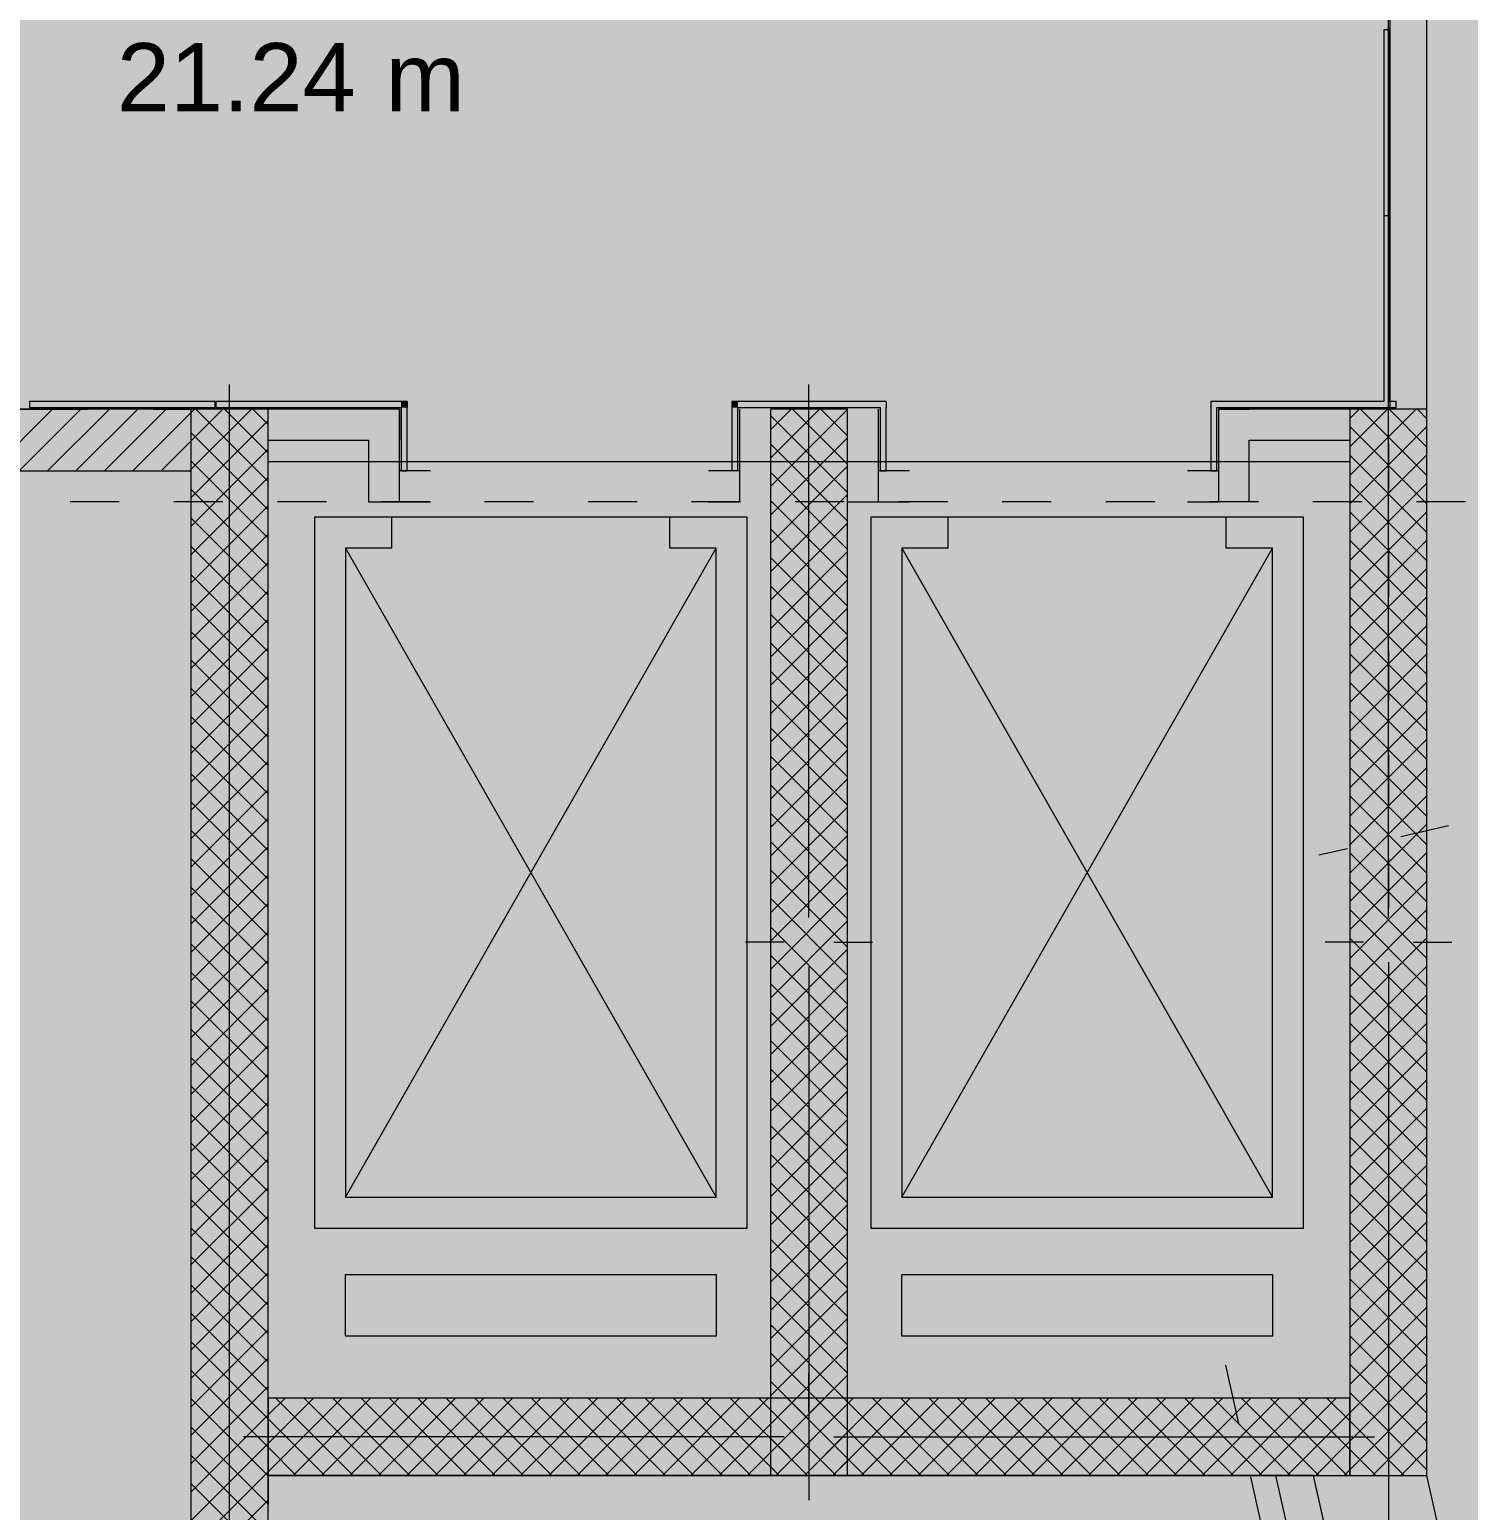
# Model space of a CAD drawing. Header units: centimetres. Extents: x -6559 to 4488, y -7535 to 372.
# Drawn here: x 41.5 to 504.7, y -1419.9 to -943.3 of the extents above; entities that cross this region are included whole.
import ezdxf

# ---------------------------------------------------------------- set-up
doc = ezdxf.new("R2010")
doc.units = ezdxf.units.CM
for name, color, linetype in [('PDF_- DEPO', 7, 'Continuous'), ('PDF_A - Muret', 7, 'Continuous'), ('PDF_A - Shtyllat', 7, 'Continuous'), ('PDF_Text', 7, 'Continuous')]:
    doc.layers.add(name, color=color, linetype=linetype)
for name, color, linetype, true_color in [('PDF_- Pllakat_koridore_CD', 7, 'Continuous', 0x0077b0), ('PDF_2D Drafting - General', 7, 'Continuous', 0x7f7f7f), ('PDF_A - Akset', 7, 'Continuous', 0xfd4435), ('PDF_A - Fill Zone', 7, 'Continuous', 0x999999), ('PDF_A - Pllaka Perdhes', 7, 'Continuous', 0x7f7f7f), ('PDF_A - Pllaka Themel', 7, 'Continuous', 0x7f7f7f), ('PDF_A -Polyline', 7, 'Continuous', 0x7f7f7f), ('PDF_Solid Fills', 7, 'Continuous', 0x029e21)]:
    doc.layers.add(name, color=color, linetype=linetype, true_color=true_color)
doc.styles.add('PDF Arial', font='')
doc.styles.get('PDF Arial').set_extended_font_data('Arial')

msp = doc.modelspace()

# ---------------------------------------------------------------- hatches: boundary and pattern name
at = {"layer": 'PDF_- DEPO', "true_color": 0x029e21, "transparency": 33554559}
msp.add_hatch(color=104, dxfattribs=at).paths.add_polyline_path([(116.05, -1803.89), (118.28, -1408.65), (454.77, -1408.65), (497.63, -1599.65), (456.85, -1599.65), (484.14, -1721.3)])
at = {"layer": 'PDF_A - Fill Zone', "true_color": 0x93a0c6, "transparency": 33554559}
msp.add_hatch(color=253, dxfattribs=at).paths.add_polyline_path([(-239.85, -548.07), (1116.51, -548.07), (1116.51, -1540.66), (1120.86, -1560.07), (1072.33, -1570.97), (1387.05, -2973.57), (868.58, -3089.91), (762.94, -2619.14), (-21.38, -2795.13), (-131.36, -2304.95), (652.96, -2128.96), (558.97, -1710.11), (524.16, -1717.92), (451.98, -1396.21), (105.85, -1396.21), (105.85, -1821.48), (-239.85, -1821.48)])
at = {"layer": 'PDF_A - Fill Zone', "true_color": 0xfafafa, "transparency": 33554559}
msp.add_hatch(color=7, dxfattribs=at).paths.add_polyline_path([(451.98, -1396.21), (497.63, -1599.65), (469.08, -1599.65), (496.99, -1724.02), (105.85, -1811.79), (105.85, -1396.21)])
at = {"layer": 'PDF_A - Pllaka Themel', "true_color": 0xbfbfbf, "transparency": 33554559}
msp.add_hatch(color=9, dxfattribs=at).paths.add_polyline_path([(478.9, -548.07), (1202.61, -548.07), (1202.61, 9.02), (1814.4, 9.02), (1814.4, -886.66), (1180.37, -886.66), (1182.04, -1525.96), (1116.51, -1540.66), (1125.21, -1579.49), (1092.02, -1586.94), (1187.6, -2013.51), (1302.81, -2528.67), (1392.9, -2931.49), (1368.63, -2936.92), (1391.26, -3037.77), (1455.8, -3023.29), (1716.6, -4186.24), (2129.11, -6022.75), (2174.83, -6012.49), (2260.37, -6393.31), (1623.34, -6536.26), (1514.63, -6051.82), (779.36, -6216.82), (673.83, -5720.22), (1385.33, -5560.55), (1387.44, -5560.06), (1389.53, -5559.47), (1391.59, -5558.79), (1393.62, -5558.03), (1395.61, -5557.17), (1397.56, -5556.22), (1399.47, -5555.19), (1401.33, -5554.08), (1403.13, -5552.88), (1404.89, -5551.6), (1406.58, -5550.25), (1408.22, -5548.81), (1409.79, -5547.32), (1411.29, -5545.75), (1412.72, -5544.12), (1414.07, -5542.43), (1415.34, -5540.67), (1416.54, -5538.86), (1417.66, -5537), (1418.7, -5535.09), (1419.64, -5533.15), (1420.5, -5531.15), (1421.27, -5529.12), (1421.95, -5527.06), (1422.54, -5524.97), (1423.03, -5522.86), (1423.42, -5520.73), (1423.73, -5518.58), (1423.93, -5516.42), (1424.05, -5514.25), (1424.06, -5512.09), (1423.98, -5509.92), (1423.8, -5507.75), (1423.53, -5505.61), (1423.16, -5503.47), (1422.69, -5501.34), (1166.97, -4364.65), (1165.9, -4363.64), (1164.74, -4362.7), (1163.54, -4361.83), (1162.29, -4361.06), (1160.97, -4360.36), (1159.63, -4359.75), (1158.24, -4359.23), (1156.82, -4358.81), (1155.38, -4358.48), (1153.91, -4358.24), (1152.44, -4358.11), (1036.15, -3839.88), (1025.26, -3791.39), (882.41, -3151.94), (935.05, -3140.13), (912.42, -3039.29), (859.87, -3051.08), (491.33, -1408.65), (491.33, -1065.44), (478.9, -1065.44)])
at = {"layer": 'PDF_Solid Fills', "true_color": 0xffffff, "transparency": 33554559}
msp.add_hatch(color=7, dxfattribs=at).paths.add_polyline_path([(-200.05, 28.92), (98.39, 28.92), (98.39, -735.08), (479.39, -747.02), (491.33, -1065.44), (101.17, -1062.96), (-214.97, -1065.44)])
at = {"layer": 'PDF_Solid Fills', "transparency": 33554559}
msp.add_hatch(color=256, dxfattribs=at).paths.add_polyline_path([(-214.97, -1065.44), (-214.97, -747.02), (479.39, -747.02), (479.39, -1065.44), (426.66, -1065.44), (426.66, -1082.35), (337.14, -1082.35), (337.14, -1065.44), (247.6, -1065.44), (247.6, -1082.35), (158.07, -1082.35), (158.07, -1065.44)])

# ---------------------------------------------------------------- linework, layer by layer
at = {"layer": 'PDF_- DEPO', "lineweight": 0}
for points in [[(118.28, -1408.65), (116.05, -1803.89)], [(454.77, -1408.65), (118.28, -1408.65)], [(497.63, -1599.65), (454.77, -1408.65)]]:
    msp.add_lwpolyline(points, dxfattribs=at)
at = {"layer": 'PDF_- Pllakat_koridore_CD', "lineweight": 0}
for points in [[(477.4, -943.38), (477.4, -1003.07)], [(479.39, -943.38), (477.4, -943.38)], [(477.4, -943.38), (477.4, -1003.07)], [(479.39, -943.38), (477.4, -943.38)], [(479.39, -1003.07), (479.39, -943.38)], [(479.39, -1003.07), (479.39, -943.38)], [(477.4, -1003.07), (479.39, -1003.07)], [(477.4, -1003.07), (479.39, -1003.07)], [(477.4, -1003.27), (477.4, -1062.96)], [(479.39, -1003.27), (477.4, -1003.27)], [(477.4, -1003.27), (477.4, -1062.96)], [(479.39, -1003.27), (477.4, -1003.27)], [(479.39, -1062.96), (479.39, -1003.27)], [(479.39, -1062.96), (479.39, -1003.27)], [(101.17, -1062.96), (41.48, -1062.96)], [(41.48, -1062.96), (41.48, -1064.95)], [(101.17, -1062.96), (41.48, -1062.96)], [(41.48, -1062.96), (41.48, -1064.95)], [(41.48, -1064.95), (101.17, -1064.95)], [(41.48, -1064.95), (101.17, -1064.95)], [(101.17, -1064.95), (101.17, -1062.96)], [(101.17, -1064.95), (101.17, -1062.96)], [(163.05, -1062.96), (101.37, -1062.96)], [(101.37, -1062.96), (101.37, -1064.95)], [(163.05, -1062.96), (101.37, -1062.96)], [(101.37, -1062.96), (101.37, -1064.95)], [(101.37, -1064.95), (161.06, -1064.95)], [(101.37, -1064.95), (161.06, -1064.95)], [(161.06, -1064.95), (161.06, -1085.34)], [(161.06, -1064.95), (161.06, -1085.34)], [(163.05, -1062.96), (163.05, -1064.95)], [(163.05, -1062.96), (163.05, -1064.95)], [(163.05, -1085.34), (163.05, -1064.95)], [(163.05, -1085.34), (163.05, -1064.95)], [(267.5, -1062.96), (267.5, -1064.95)], [(317.24, -1062.96), (267.5, -1062.96)], [(267.5, -1062.96), (267.5, -1064.95)], [(317.24, -1062.96), (267.5, -1062.96)], [(267.5, -1064.95), (267.5, -1085.34)], [(267.5, -1064.95), (267.5, -1085.34)], [(269.49, -1064.95), (315.25, -1064.95)], [(269.49, -1085.34), (269.49, -1064.95)], [(269.49, -1064.95), (315.25, -1064.95)], [(269.49, -1085.34), (269.49, -1064.95)], [(315.25, -1064.95), (315.25, -1085.34)], [(315.25, -1064.95), (315.25, -1085.34)], [(317.24, -1062.96), (317.24, -1064.95)], [(317.24, -1062.96), (317.24, -1064.95)], [(317.24, -1085.34), (317.24, -1064.95)], [(317.24, -1085.34), (317.24, -1064.95)], [(477.4, -1062.96), (421.69, -1062.96)], [(421.69, -1062.96), (421.69, -1064.95)], [(477.4, -1062.96), (421.69, -1062.96)], [(421.69, -1062.96), (421.69, -1064.95)], [(421.69, -1064.95), (421.69, -1085.34)], [(421.69, -1064.95), (421.69, -1085.34)], [(423.69, -1064.95), (481.38, -1064.95)], [(423.69, -1085.34), (423.69, -1064.95)], [(423.69, -1064.95), (481.38, -1064.95)], [(423.69, -1085.34), (423.69, -1064.95)], [(481.38, -1062.96), (479.39, -1062.96)], [(481.38, -1062.96), (479.39, -1062.96)], [(481.38, -1064.95), (481.38, -1062.96)], [(481.38, -1064.95), (481.38, -1062.96)], [(161.06, -1085.34), (163.05, -1085.34)], [(161.06, -1085.34), (163.05, -1085.34)], [(269.49, -1085.34), (267.5, -1085.34)], [(269.49, -1085.34), (267.5, -1085.34)], [(315.25, -1085.34), (317.24, -1085.34)], [(315.25, -1085.34), (317.24, -1085.34)], [(421.69, -1085.34), (423.69, -1085.34)], [(421.69, -1085.34), (423.69, -1085.34)]]:
    msp.add_lwpolyline(points, dxfattribs=at)
at = {"layer": 'PDF_- Pllakat_koridore_CD', "transparency": 33554559}
for points in [[(477.4, -943.38), (479.39, -943.38), (477.4, -1003.07), (479.39, -1003.07)], [(477.4, -1003.27), (479.39, -1003.27), (477.4, -1062.96), (479.39, -1062.96)], [(41.48, -1064.95), (41.48, -1062.96), (101.17, -1064.95), (101.17, -1062.96)], [(161.06, -1062.96), (161.06, -1064.95), (101.37, -1062.96), (101.37, -1064.95)], [(161.06, -1064.95), (163.05, -1062.96), (163.05, -1064.95)], [(161.06, -1064.95), (161.06, -1062.96), (163.05, -1062.96)], [(161.06, -1064.95), (163.05, -1064.95), (161.06, -1085.34), (163.05, -1085.34)], [(267.5, -1064.95), (267.5, -1062.96), (269.49, -1064.95)], [(269.49, -1062.96), (269.49, -1064.95), (267.5, -1062.96)], [(267.5, -1064.95), (269.49, -1064.95), (267.5, -1085.34), (269.49, -1085.34)], [(269.49, -1064.95), (269.49, -1062.96), (317.24, -1064.95), (317.24, -1062.96)], [(315.25, -1064.95), (317.24, -1064.95), (315.25, -1085.34), (317.24, -1085.34)], [(481.38, -1062.96), (481.38, -1064.95), (421.69, -1062.96), (421.69, -1064.95)], [(421.69, -1064.95), (423.69, -1064.95), (421.69, -1085.34), (423.69, -1085.34)]]:
    msp.add_solid(points, dxfattribs=at)
at = {"layer": 'PDF_- Pllakat_koridore_CD', "color": 7, "true_color": 0xffffff, "transparency": 33554559}
for points in [[(477.4, -943.38), (479.39, -943.38), (477.4, -1003.07), (479.39, -1003.07)], [(477.4, -1003.27), (479.39, -1003.27), (477.4, -1062.96), (479.39, -1062.96)], [(41.48, -1064.95), (41.48, -1062.96), (101.17, -1064.95), (101.17, -1062.96)], [(161.06, -1062.96), (161.06, -1064.95), (101.37, -1062.96), (101.37, -1064.95)], [(161.06, -1064.95), (163.05, -1062.96), (163.05, -1064.95)], [(161.06, -1064.95), (161.06, -1062.96), (163.05, -1062.96)], [(161.06, -1064.95), (163.05, -1064.95), (161.06, -1085.34), (163.05, -1085.34)], [(267.5, -1064.95), (267.5, -1062.96), (269.49, -1064.95)], [(269.49, -1062.96), (269.49, -1064.95), (267.5, -1062.96)], [(267.5, -1064.95), (269.49, -1064.95), (267.5, -1085.34), (269.49, -1085.34)], [(269.49, -1064.95), (269.49, -1062.96), (317.24, -1064.95), (317.24, -1062.96)], [(315.25, -1064.95), (317.24, -1064.95), (315.25, -1085.34), (317.24, -1085.34)], [(481.38, -1062.96), (481.38, -1064.95), (421.69, -1062.96), (421.69, -1064.95)], [(421.69, -1064.95), (423.69, -1064.95), (421.69, -1085.34), (423.69, -1085.34)]]:
    msp.add_solid(points, dxfattribs=at)
at = {"layer": 'PDF_2D Drafting - General', "lineweight": 0}
for points in [[(272.48, -1100.25), (133.2, -1100.25)], [(133.2, -1100.25), (133.2, -1329.06)], [(158.07, -1110.21), (158.07, -1100.25)], [(247.6, -1110.21), (247.6, -1100.25)], [(272.48, -1329.06), (272.48, -1100.25)], [(451.54, -1100.25), (312.26, -1100.25)], [(312.26, -1100.25), (312.26, -1329.06)], [(337.14, -1110.21), (337.14, -1100.25)], [(426.66, -1110.21), (426.66, -1100.25)], [(451.54, -1329.06), (451.54, -1100.25)], [(158.07, -1110.21), (143.15, -1110.21)], [(143.15, -1110.21), (143.15, -1319.11)], [(143.15, -1319.11), (262.53, -1110.21)], [(143.15, -1110.21), (262.53, -1319.11)], [(262.53, -1110.21), (247.6, -1110.21)], [(262.53, -1319.11), (262.53, -1110.21)], [(337.14, -1110.21), (322.22, -1110.21)], [(322.22, -1110.21), (322.22, -1319.11)], [(322.22, -1319.11), (441.59, -1110.21)], [(322.22, -1110.21), (441.59, -1319.11)], [(441.59, -1110.21), (426.66, -1110.21)], [(441.59, -1319.11), (441.59, -1110.21)], [(143.15, -1319.11), (262.53, -1319.11)], [(322.22, -1319.11), (441.59, -1319.11)], [(133.2, -1329.06), (272.48, -1329.06)], [(312.26, -1329.06), (451.54, -1329.06)], [(143.15, -1343.98), (262.53, -1343.98)], [(143.15, -1363.88), (143.15, -1343.98)], [(262.53, -1343.98), (262.53, -1363.88)], [(322.22, -1343.98), (441.59, -1343.98)], [(322.22, -1363.88), (322.22, -1343.98)], [(441.59, -1343.98), (441.59, -1363.88)], [(262.53, -1363.88), (143.15, -1363.88)], [(441.59, -1363.88), (322.22, -1363.88)]]:
    msp.add_lwpolyline(points, dxfattribs=at)
at = {"layer": 'PDF_2D Drafting - General', "color": 7, "true_color": 0xf7f7f7, "transparency": 33554559}
for points in [[(143.15, -1343.98), (262.53, -1343.98), (143.15, -1363.88), (262.53, -1363.88)], [(322.22, -1343.98), (441.59, -1343.98), (322.22, -1363.88), (441.59, -1363.88)]]:
    msp.add_solid(points, dxfattribs=at)
at = {"layer": 'PDF_A - Akset', "lineweight": 0}
for points in [[(478.9, -943.39), (478.9, -959.2)], [(478.9, -967.97), (478.9, -967.97)], [(478.9, -976.74), (478.9, -992.53)], [(478.9, -1001.31), (478.9, -1001.31)], [(478.9, -1010.08), (478.9, -1025.87)], [(478.9, -1034.64), (478.9, -1034.64)], [(478.9, -1043.42), (478.9, -1059.21)], [(478.9, -1067.98), (478.9, -1067.98)], [(478.9, -1076.76), (478.9, -1092.55)], [(45.77, -1095.28), (45.77, -1095.28)], [(70.33, -1095.28), (54.54, -1095.28)], [(79.11, -1095.28), (79.11, -1095.28)], [(103.67, -1095.28), (87.88, -1095.28)], [(112.45, -1095.28), (112.45, -1095.28)], [(137.01, -1095.28), (121.22, -1095.28)], [(145.78, -1095.28), (145.78, -1095.28)], [(170.35, -1095.28), (154.56, -1095.28)], [(179.12, -1095.28), (179.12, -1095.28)], [(203.69, -1095.28), (187.9, -1095.28)], [(212.47, -1095.28), (212.47, -1095.28)], [(237.03, -1095.28), (221.24, -1095.28)], [(245.81, -1095.28), (245.81, -1095.28)], [(270.37, -1095.28), (254.58, -1095.28)], [(279.14, -1095.28), (279.14, -1095.28)], [(303.71, -1095.28), (287.92, -1095.28)], [(312.48, -1095.28), (312.48, -1095.28)], [(337.05, -1095.28), (321.26, -1095.28)], [(345.82, -1095.28), (345.82, -1095.28)], [(370.39, -1095.28), (354.59, -1095.28)], [(379.17, -1095.28), (379.17, -1095.28)], [(403.73, -1095.28), (387.94, -1095.28)], [(412.51, -1095.28), (412.51, -1095.28)], [(437.07, -1095.28), (421.28, -1095.28)], [(445.84, -1095.28), (445.84, -1095.28)], [(470.41, -1095.28), (454.62, -1095.28)], [(479.18, -1095.28), (479.18, -1095.28)], [(503.74, -1095.28), (487.95, -1095.28)], [(478.9, -1101.32), (478.9, -1101.32)], [(478.9, -1110.09), (478.9, -1125.88)], [(478.9, -1134.66), (478.9, -1134.66)], [(478.9, -1143.43), (478.9, -1159.23)], [(478.9, -1168.01), (478.9, -1168.01)], [(478.9, -1176.78), (478.9, -1192.57)], [(498.29, -1199.63), (482.88, -1203.09)], [(474.31, -1205.01), (474.31, -1205.01)], [(478.9, -1201.34), (478.9, -1201.34)], [(465.75, -1206.93), (456.54, -1209)], [(478.9, -1210.12), (478.9, -1225.91)], [(478.9, -1234.68), (478.9, -1234.68)], [(478.9, -1243.45), (478.9, -1259.25)], [(478.9, -1268.02), (478.9, -1268.02)], [(478.9, -1276.79), (478.9, -1292.58)], [(478.9, -1301.36), (478.9, -1301.36)], [(478.9, -1310.13), (478.9, -1325.92)], [(478.9, -1334.69), (478.9, -1334.69)], [(478.9, -1343.47), (478.9, -1359.27)], [(478.9, -1368.04), (478.9, -1368.04)], [(426.42, -1373.16), (430.65, -1392.01)], [(478.9, -1376.82), (478.9, -1392.61)], [(432.57, -1400.57), (432.57, -1400.57)], [(478.9, -1401.38), (478.9, -1401.38)], [(434.49, -1409.14), (437.95, -1424.55)], [(478.9, -1410.15), (478.9, -1425.94)]]:
    msp.add_lwpolyline(points, dxfattribs=at)
at = {"layer": 'PDF_A - Muret', "lineweight": 0}
for points in [[(479.39, -749.01), (479.39, -1065.44)], [(491.33, -1065.44), (491.33, -749.01)], [(93.41, -1065.44), (13.83, -1065.44)], [(28.96, -1085.34), (48.85, -1065.44)], [(38.09, -1085.34), (58, -1065.44)], [(47.24, -1085.34), (67.14, -1065.44)], [(56.39, -1085.34), (76.28, -1065.44)], [(65.53, -1085.34), (85.42, -1065.44)], [(74.68, -1085.34), (93.41, -1066.6)], [(160.56, -1065.44), (118.28, -1065.44)], [(160.56, -1065.44), (118.28, -1065.44)], [(160.56, -1065.44), (160.56, -1075.39)], [(160.56, -1077.37), (160.56, -1065.44)], [(160.56, -1095.28), (160.56, -1065.44)], [(269.98, -1065.44), (269.98, -1095.28)], [(269.98, -1065.44), (269.98, -1095.28)], [(314.75, -1085.34), (314.75, -1065.44)], [(314.75, -1095.28), (314.75, -1065.44)], [(424.18, -1065.44), (434.13, -1065.44)], [(424.18, -1065.44), (424.18, -1077.37)], [(424.18, -1065.44), (424.18, -1085.34)], [(424.18, -1065.44), (424.18, -1095.28)], [(466.46, -1065.44), (424.18, -1065.44)], [(466.46, -1065.44), (434.13, -1065.44)], [(83.82, -1085.34), (93.41, -1075.75)], [(118.28, -1075.39), (150.61, -1075.39)], [(118.28, -1075.39), (150.61, -1075.39)], [(150.61, -1075.39), (150.61, -1095.28)], [(150.61, -1075.39), (150.61, -1095.28)], [(160.56, -1085.34), (160.56, -1075.39)], [(434.13, -1095.28), (434.13, -1075.39)], [(434.13, -1075.39), (466.46, -1075.39)], [(434.13, -1095.28), (434.13, -1075.39)], [(434.13, -1075.39), (466.46, -1075.39)], [(13.83, -1085.34), (93.41, -1085.34)], [(92.96, -1085.34), (93.41, -1084.89)], [(170.51, -1085.34), (160.56, -1085.34)], [(170.51, -1085.34), (160.56, -1085.34)], [(269.98, -1085.34), (260.04, -1085.34)], [(269.98, -1085.34), (260.04, -1085.34)], [(324.7, -1085.34), (314.75, -1085.34)], [(324.7, -1085.34), (314.75, -1085.34)], [(424.18, -1085.34), (414.24, -1085.34)], [(424.18, -1085.34), (414.24, -1085.34)], [(150.61, -1095.28), (160.56, -1095.28)], [(160.56, -1095.28), (170.51, -1095.28)], [(160.56, -1095.28), (170.51, -1095.28)], [(260.04, -1095.28), (269.98, -1095.28)], [(260.04, -1095.28), (269.98, -1095.28)], [(304.81, -1095.28), (314.75, -1095.28)], [(314.75, -1095.28), (324.7, -1095.28)], [(314.75, -1095.28), (324.7, -1095.28)], [(414.24, -1095.28), (424.18, -1095.28)], [(414.24, -1095.28), (424.18, -1095.28)], [(434.13, -1095.28), (424.18, -1095.28)], [(442.53, -1408.65), (448.74, -1436.3)], [(460.39, -1433.68), (454.77, -1408.65)]]:
    msp.add_lwpolyline(points, dxfattribs=at)
at = {"layer": 'PDF_A - Muret', "color": 253, "lineweight": 0, "true_color": 0xaaaaaa}
for points in [[(160.56, -1065.44), (158.07, -1065.44)], [(426.66, -1065.44), (424.18, -1065.44)]]:
    msp.add_lwpolyline(points, dxfattribs=at)
at = {"layer": 'PDF_A - Muret', "transparency": 33554559}
for points in [[(479.39, -1065.44), (479.39, -749.01), (491.33, -1065.44), (491.33, -749.01)], [(13.83, -1085.34), (13.83, -1065.44), (93.41, -1085.34), (93.41, -1065.44)], [(150.61, -1065.44), (150.61, -1075.39), (118.28, -1065.44), (118.28, -1075.39)], [(118.28, -1075.39), (118.28, -1065.44), (160.56, -1075.39), (160.56, -1065.44)], [(150.61, -1075.39), (160.56, -1065.44), (160.56, -1075.39)], [(150.61, -1075.39), (150.61, -1065.44), (160.56, -1065.44)], [(150.61, -1065.44), (160.56, -1065.44), (150.61, -1095.28), (160.56, -1095.28)], [(160.56, -1065.44), (160.56, -1077.37), (158.07, -1065.44), (158.07, -1077.37)], [(269.98, -1065.44), (279.93, -1065.44), (269.98, -1095.28), (279.93, -1095.28)], [(269.98, -1065.44), (279.93, -1065.44), (269.98, -1095.28), (279.93, -1095.28)], [(314.75, -1085.34), (304.81, -1085.34), (314.75, -1065.44), (304.81, -1065.44)], [(304.81, -1065.44), (314.75, -1065.44), (304.81, -1095.28), (314.75, -1095.28)], [(434.13, -1065.44), (434.13, -1075.39), (424.18, -1065.44)], [(424.18, -1077.37), (424.18, -1065.44), (426.66, -1077.37), (426.66, -1065.44)], [(434.13, -1075.39), (424.18, -1075.39), (424.18, -1065.44)], [(434.13, -1095.28), (424.18, -1095.28), (434.13, -1065.44), (424.18, -1065.44)], [(424.18, -1075.39), (424.18, -1065.44), (466.46, -1075.39), (466.46, -1065.44)], [(434.13, -1075.39), (434.13, -1065.44), (466.46, -1075.39), (466.46, -1065.44)], [(150.61, -1075.39), (160.56, -1075.39), (150.61, -1085.34), (160.56, -1085.34)], [(434.13, -1085.34), (424.18, -1085.34), (434.13, -1075.39), (424.18, -1075.39)], [(160.56, -1085.34), (160.56, -1095.28), (150.61, -1095.28)], [(160.56, -1085.34), (150.61, -1095.28), (150.61, -1085.34)], [(160.56, -1095.28), (160.56, -1085.34), (170.51, -1095.28), (170.51, -1085.34)], [(160.56, -1095.28), (160.56, -1085.34), (170.51, -1095.28), (170.51, -1085.34)], [(260.04, -1095.28), (260.04, -1085.34), (269.98, -1095.28), (269.98, -1085.34)], [(260.04, -1095.28), (260.04, -1085.34), (269.98, -1095.28), (269.98, -1085.34)], [(314.75, -1085.34), (314.75, -1095.28), (304.81, -1095.28)], [(314.75, -1085.34), (304.81, -1095.28), (304.81, -1085.34)], [(314.75, -1095.28), (314.75, -1085.34), (324.7, -1095.28), (324.7, -1085.34)], [(314.75, -1095.28), (314.75, -1085.34), (324.7, -1095.28), (324.7, -1085.34)], [(424.18, -1085.34), (424.18, -1095.28), (414.24, -1085.34), (414.24, -1095.28)], [(414.24, -1095.28), (414.24, -1085.34), (424.18, -1095.28), (424.18, -1085.34)], [(424.18, -1095.28), (424.18, -1085.34), (434.13, -1095.28)], [(434.13, -1085.34), (434.13, -1095.28), (424.18, -1085.34)], [(442.53, -1408.65), (454.77, -1408.65), (448.74, -1436.3), (460.39, -1433.68)]]:
    msp.add_solid(points, dxfattribs=at)
at = {"layer": 'PDF_A - Pllaka Perdhes', "lineweight": 0}
for points in [[(118.28, -1383.77), (118.28, -1082.35)], [(118.28, -1082.35), (466.46, -1082.35)], [(466.46, -1082.35), (466.46, -1383.77)], [(466.46, -1383.77), (118.28, -1383.77)]]:
    msp.add_lwpolyline(points, dxfattribs=at)
at = {"layer": 'PDF_A - Pllaka Themel', "lineweight": 0}
for points in [[(478.9, -1065.44), (478.9, -548.07)], [(491.33, -1065.44), (478.9, -1065.44)], [(491.33, -1408.65), (491.33, -1065.44)], [(859.87, -3051.08), (491.33, -1408.65)]]:
    msp.add_lwpolyline(points, dxfattribs=at)
at = {"layer": 'PDF_A - Shtyllat', "lineweight": 0}
for points in [[(105.85, -1435.5), (105.85, -1057.48)], [(292.37, -1229.08), (292.37, -1057.48)], [(478.9, -1229.08), (478.9, -1057.48)], [(93.41, -1084.89), (112.86, -1065.44)], [(93.41, -1075.75), (103.72, -1065.44)], [(93.41, -1066.6), (94.57, -1065.44)], [(118.28, -1065.44), (93.41, -1065.44)], [(93.41, -1065.44), (93.41, -1821.48)], [(118.28, -1088.7), (95.02, -1065.44)], [(118.28, -1079.55), (104.17, -1065.44)], [(118.28, -1070.41), (113.31, -1065.44)], [(118.28, -1821.48), (118.28, -1065.44)], [(279.93, -1081.26), (295.75, -1065.44)], [(279.93, -1072.11), (286.61, -1065.44)], [(304.81, -1065.44), (279.93, -1065.44)], [(279.93, -1065.44), (279.93, -1408.65)], [(279.93, -1090.4), (304.81, -1065.53)], [(304.81, -1092.33), (279.93, -1067.46)], [(304.81, -1083.19), (287.06, -1065.44)], [(304.81, -1074.04), (296.21, -1065.44)], [(304.81, -1408.65), (304.81, -1065.44)], [(466.46, -1086.77), (487.79, -1065.44)], [(466.46, -1077.62), (478.64, -1065.44)], [(466.46, -1068.48), (469.49, -1065.44)], [(491.33, -1065.44), (466.46, -1065.44)], [(466.46, -1065.44), (466.46, -1408.65)], [(491.33, -1086.82), (469.95, -1065.44)], [(491.33, -1077.68), (479.1, -1065.44)], [(491.33, -1068.53), (488.24, -1065.44)], [(491.33, -1408.65), (491.33, -1065.44)], [(93.41, -1094.04), (118.28, -1069.16)], [(466.46, -1095.92), (491.33, -1071.04)], [(491.33, -1095.96), (466.46, -1071.09)], [(118.28, -1097.84), (93.41, -1072.97)], [(279.93, -1099.55), (304.81, -1074.68)], [(304.81, -1101.47), (279.93, -1076.61)], [(93.41, -1103.18), (118.28, -1078.31)], [(466.46, -1105.06), (491.33, -1080.19)], [(491.33, -1105.11), (466.46, -1080.24)], [(118.28, -1106.98), (93.41, -1082.12)], [(279.93, -1108.69), (304.81, -1083.82)], [(304.81, -1110.62), (279.93, -1085.75)], [(93.41, -1112.32), (118.28, -1087.46)], [(118.28, -1116.13), (93.41, -1091.26)], [(466.46, -1114.2), (491.33, -1089.33)], [(491.33, -1114.25), (466.46, -1089.39)], [(279.93, -1117.83), (304.81, -1092.97)], [(304.81, -1119.76), (279.93, -1094.9)], [(93.41, -1121.47), (118.28, -1096.6)], [(118.28, -1125.28), (93.41, -1100.41)], [(466.46, -1123.35), (491.33, -1098.48)], [(491.33, -1123.4), (466.46, -1098.52)], [(93.41, -1130.61), (118.28, -1105.74)], [(279.93, -1126.98), (304.81, -1102.11)], [(304.81, -1128.91), (279.93, -1104.03)], [(118.28, -1134.42), (93.41, -1109.55)], [(466.46, -1132.49), (491.33, -1107.63)], [(491.33, -1132.54), (466.46, -1107.67)], [(93.41, -1139.76), (118.28, -1114.88)], [(279.93, -1136.13), (304.81, -1111.25)], [(304.81, -1138.06), (279.93, -1113.18)], [(118.28, -1143.57), (93.41, -1118.69)], [(466.46, -1141.64), (491.33, -1116.76)], [(491.33, -1141.69), (466.46, -1116.81)], [(93.41, -1148.91), (118.28, -1124.03)], [(279.93, -1145.27), (304.81, -1120.4)], [(304.81, -1147.2), (279.93, -1122.33)], [(118.28, -1152.71), (93.41, -1127.84)], [(279.93, -1154.42), (304.81, -1129.54)], [(466.46, -1150.78), (491.33, -1125.91)], [(491.33, -1150.83), (466.46, -1125.96)], [(93.41, -1158.04), (118.28, -1133.18)], [(304.81, -1156.34), (279.93, -1131.47)], [(118.28, -1161.85), (93.41, -1136.98)], [(279.93, -1163.55), (304.81, -1138.69)], [(466.46, -1159.93), (491.33, -1135.05)], [(491.33, -1159.97), (466.46, -1135.11)], [(93.41, -1167.19), (118.28, -1142.32)], [(304.81, -1165.48), (279.93, -1140.62)], [(118.28, -1171), (93.41, -1146.13)], [(279.93, -1172.7), (304.81, -1147.83)], [(466.46, -1169.07), (491.33, -1144.2)], [(491.33, -1169.12), (466.46, -1144.25)], [(93.41, -1176.34), (118.28, -1151.47)], [(304.81, -1174.63), (279.93, -1149.76)], [(466.46, -1178.21), (491.33, -1153.35)], [(491.33, -1178.27), (466.46, -1153.39)], [(118.28, -1180.14), (93.41, -1155.28)], [(279.93, -1181.85), (304.81, -1156.98)], [(93.41, -1185.48), (118.28, -1160.62)], [(304.81, -1183.78), (279.93, -1158.9)], [(466.46, -1187.36), (491.33, -1162.49)], [(491.33, -1187.41), (466.46, -1162.54)], [(118.28, -1189.29), (93.41, -1164.41)], [(279.93, -1190.99), (304.81, -1166.12)], [(93.41, -1194.63), (118.28, -1169.75)], [(304.81, -1192.92), (279.93, -1168.05)], [(466.46, -1196.5), (491.33, -1171.63)], [(491.33, -1196.56), (466.46, -1171.68)], [(118.28, -1198.43), (93.41, -1173.56)], [(279.93, -1200.14), (304.81, -1175.26)], [(304.81, -1202.07), (279.93, -1177.19)], [(93.41, -1203.77), (118.28, -1178.9)], [(466.46, -1205.65), (491.33, -1180.78)], [(491.33, -1205.69), (466.46, -1180.83)], [(118.28, -1207.57), (93.41, -1182.71)], [(279.93, -1209.29), (304.81, -1184.41)], [(304.81, -1211.21), (279.93, -1186.34)], [(93.41, -1212.91), (118.28, -1188.04)], [(466.46, -1214.79), (491.33, -1189.92)], [(491.33, -1214.84), (466.46, -1189.97)], [(118.28, -1216.72), (93.41, -1191.85)], [(279.93, -1218.42), (304.81, -1193.56)], [(304.81, -1220.35), (279.93, -1195.49)], [(93.41, -1222.06), (118.28, -1197.19)], [(118.28, -1225.86), (93.41, -1201)], [(466.46, -1223.93), (491.33, -1199.07)], [(491.33, -1223.99), (466.46, -1199.12)], [(279.93, -1227.57), (304.81, -1202.7)], [(304.81, -1229.5), (279.93, -1204.63)], [(93.41, -1231.2), (118.28, -1206.34)], [(118.28, -1235.01), (93.41, -1210.14)], [(466.46, -1233.08), (491.33, -1208.21)], [(491.33, -1233.13), (466.46, -1208.26)], [(279.93, -1236.71), (304.81, -1211.85)], [(304.81, -1238.64), (279.93, -1213.77)], [(93.41, -1240.35), (118.28, -1215.48)], [(118.28, -1244.16), (93.41, -1219.28)], [(466.46, -1242.23), (491.33, -1217.36)], [(491.33, -1242.28), (466.46, -1217.4)], [(93.41, -1249.49), (118.28, -1224.62)], [(279.93, -1245.86), (304.81, -1220.98)], [(304.81, -1247.79), (279.93, -1222.91)], [(118.28, -1253.3), (93.41, -1228.43)], [(466.46, -1251.37), (491.33, -1226.5)], [(491.33, -1251.42), (466.46, -1226.55)], [(93.41, -1258.64), (118.28, -1233.77)], [(279.93, -1255.01), (304.81, -1230.13)], [(304.81, -1256.94), (279.93, -1232.06)], [(118.28, -1262.44), (93.41, -1237.57)], [(284.41, -1237.04), (271.98, -1237.04)], [(292.37, -1237.04), (292.37, -1237.04)], [(300.33, -1237.04), (312.77, -1237.04)], [(470.94, -1237.04), (458.5, -1237.04)], [(466.46, -1260.52), (491.33, -1235.64)], [(491.33, -1260.56), (466.46, -1235.7)], [(478.9, -1237.04), (478.9, -1237.04)], [(486.85, -1237.04), (499.29, -1237.04)], [(93.41, -1267.78), (118.28, -1242.91)], [(279.93, -1264.15), (304.81, -1239.28)], [(304.81, -1266.07), (279.93, -1241.21)], [(118.28, -1271.58), (93.41, -1246.72)], [(279.93, -1273.29), (304.81, -1248.42)], [(292.37, -1245), (292.37, -1416.6)], [(466.46, -1269.66), (491.33, -1244.79)], [(491.33, -1269.71), (466.46, -1244.84)], [(478.9, -1245), (478.9, -1416.6)], [(93.41, -1276.92), (118.28, -1252.06)], [(304.81, -1275.22), (279.93, -1250.35)], [(118.28, -1280.73), (93.41, -1255.86)], [(279.93, -1282.43), (304.81, -1257.57)], [(466.46, -1278.8), (491.33, -1253.93)], [(491.33, -1278.85), (466.46, -1253.99)], [(93.41, -1286.07), (118.28, -1261.2)], [(304.81, -1284.37), (279.93, -1259.5)], [(466.46, -1287.95), (491.33, -1263.08)], [(118.28, -1289.88), (93.41, -1265.01)], [(279.93, -1291.58), (304.81, -1266.72)], [(491.33, -1288), (466.46, -1263.13)], [(93.41, -1295.22), (118.28, -1270.35)], [(304.81, -1293.51), (279.93, -1268.64)], [(466.46, -1297.09), (491.33, -1272.23)], [(491.33, -1297.15), (466.46, -1272.27)], [(118.28, -1299.02), (93.41, -1274.15)], [(279.93, -1300.73), (304.81, -1275.86)], [(93.41, -1304.36), (118.28, -1279.49)], [(304.81, -1302.66), (279.93, -1277.78)], [(466.46, -1306.24), (491.33, -1281.36)], [(491.33, -1306.29), (466.46, -1281.42)], [(118.28, -1308.17), (93.41, -1283.29)], [(279.93, -1309.87), (304.81, -1285)], [(304.81, -1311.8), (279.93, -1286.93)], [(93.41, -1313.51), (118.28, -1288.63)], [(466.46, -1315.39), (491.33, -1290.51)], [(491.33, -1315.43), (466.46, -1290.56)], [(118.28, -1317.31), (93.41, -1292.44)], [(279.93, -1319.02), (304.81, -1294.14)], [(304.81, -1320.94), (279.93, -1296.07)], [(93.41, -1322.65), (118.28, -1297.78)], [(466.46, -1324.53), (491.33, -1299.66)], [(491.33, -1324.57), (466.46, -1299.71)], [(118.28, -1326.45), (93.41, -1301.59)], [(279.93, -1328.16), (304.81, -1303.29)], [(304.81, -1330.09), (279.93, -1305.22)], [(93.41, -1331.79), (118.28, -1306.92)], [(118.28, -1335.6), (93.41, -1310.73)], [(466.46, -1333.67), (491.33, -1308.8)], [(491.33, -1333.72), (466.46, -1308.85)], [(279.93, -1337.3), (304.81, -1312.44)], [(304.81, -1339.23), (279.93, -1314.37)], [(93.41, -1340.94), (118.28, -1316.07)], [(118.28, -1344.74), (93.41, -1319.88)], [(466.46, -1342.81), (491.33, -1317.95)], [(491.33, -1342.87), (466.46, -1318)], [(279.93, -1346.45), (304.81, -1321.58)], [(304.81, -1348.38), (279.93, -1323.5)], [(93.41, -1350.08), (118.28, -1325.22)], [(118.28, -1353.89), (93.41, -1329.01)], [(466.46, -1351.96), (491.33, -1327.09)], [(491.33, -1352.01), (466.46, -1327.14)], [(93.41, -1359.23), (118.28, -1334.35)], [(279.93, -1355.59), (304.81, -1330.73)], [(304.81, -1357.52), (279.93, -1332.65)], [(118.28, -1363.04), (93.41, -1338.16)], [(466.46, -1361.11), (491.33, -1336.23)], [(491.33, -1361.16), (466.46, -1336.28)], [(93.41, -1368.38), (118.28, -1343.5)], [(279.93, -1364.74), (304.81, -1339.86)], [(304.81, -1366.67), (279.93, -1341.8)], [(118.28, -1372.18), (93.41, -1347.31)], [(466.46, -1370.25), (491.33, -1345.38)], [(491.33, -1370.3), (466.46, -1345.43)], [(93.41, -1377.52), (118.28, -1352.65)], [(279.93, -1373.89), (304.81, -1349.01)], [(304.81, -1375.81), (279.93, -1350.94)], [(118.28, -1381.32), (93.41, -1356.45)], [(279.93, -1383.02), (304.81, -1358.16)], [(466.46, -1379.4), (491.33, -1354.52)], [(491.33, -1379.44), (466.46, -1354.58)], [(93.41, -1386.66), (118.28, -1361.79)], [(304.81, -1384.95), (279.93, -1360.09)], [(118.28, -1390.46), (93.41, -1365.6)], [(279.93, -1392.17), (304.81, -1367.3)], [(466.46, -1388.53), (491.33, -1363.67)], [(491.33, -1388.59), (466.46, -1363.72)], [(93.41, -1395.8), (118.28, -1370.94)], [(304.81, -1394.1), (279.93, -1369.23)], [(118.28, -1399.61), (93.41, -1374.75)], [(279.93, -1401.32), (304.81, -1376.45)], [(292.37, -1388.25), (292.37, -1375.81)], [(466.46, -1397.68), (491.33, -1372.82)], [(491.33, -1397.73), (466.46, -1372.87)], [(93.41, -1404.95), (118.28, -1380.08)], [(304.81, -1403.25), (279.93, -1378.38)], [(466.46, -1406.83), (491.33, -1381.96)], [(491.33, -1406.88), (466.46, -1382)], [(118.28, -1408.76), (93.41, -1383.88)], [(118.28, -1407.51), (142.02, -1383.77)], [(118.28, -1398.37), (132.87, -1383.77)], [(118.28, -1389.22), (123.73, -1383.77)], [(466.46, -1383.77), (118.28, -1383.77)], [(118.28, -1383.77), (118.28, -1408.65)], [(145.6, -1408.65), (120.73, -1383.77)], [(126.3, -1408.65), (151.16, -1383.77)], [(154.75, -1408.65), (129.88, -1383.77)], [(135.44, -1408.65), (160.31, -1383.77)], [(163.89, -1408.65), (139.03, -1383.77)], [(144.58, -1408.65), (169.45, -1383.77)], [(173.04, -1408.65), (148.17, -1383.77)], [(153.73, -1408.65), (178.6, -1383.77)], [(182.18, -1408.65), (157.31, -1383.77)], [(162.87, -1408.65), (187.74, -1383.77)], [(191.33, -1408.65), (166.45, -1383.77)], [(172.02, -1408.65), (196.88, -1383.77)], [(200.47, -1408.65), (175.6, -1383.77)], [(181.16, -1408.65), (206.03, -1383.77)], [(209.61, -1408.65), (184.75, -1383.77)], [(190.31, -1408.65), (215.18, -1383.77)], [(218.76, -1408.65), (193.89, -1383.77)], [(199.45, -1408.65), (224.32, -1383.77)], [(227.91, -1408.65), (203.03, -1383.77)], [(208.59, -1408.65), (233.47, -1383.77)], [(237.05, -1408.65), (212.18, -1383.77)], [(217.74, -1408.65), (242.6, -1383.77)], [(246.2, -1408.65), (221.32, -1383.77)], [(226.88, -1408.65), (251.75, -1383.77)], [(255.34, -1408.65), (230.47, -1383.77)], [(236.03, -1408.65), (260.9, -1383.77)], [(264.48, -1408.65), (239.61, -1383.77)], [(245.17, -1408.65), (270.04, -1383.77)], [(273.63, -1408.65), (248.76, -1383.77)], [(254.31, -1408.65), (279.19, -1383.77)], [(282.77, -1408.65), (257.91, -1383.77)], [(263.46, -1408.65), (288.34, -1383.77)], [(291.92, -1408.65), (267.04, -1383.77)], [(272.61, -1408.65), (297.48, -1383.77)], [(301.07, -1408.65), (276.19, -1383.77)], [(281.75, -1408.65), (306.62, -1383.77)], [(281.75, -1408.65), (304.81, -1385.6)], [(310.2, -1408.65), (285.34, -1383.77)], [(290.9, -1408.65), (315.76, -1383.77)], [(319.35, -1408.65), (294.48, -1383.77)], [(300.04, -1408.65), (324.91, -1383.77)], [(328.49, -1408.65), (303.63, -1383.77)], [(309.18, -1408.65), (334.06, -1383.77)], [(337.64, -1408.65), (312.77, -1383.77)], [(318.33, -1408.65), (343.2, -1383.77)], [(346.79, -1408.65), (321.91, -1383.77)], [(327.47, -1408.65), (352.35, -1383.77)], [(355.93, -1408.65), (331.06, -1383.77)], [(336.62, -1408.65), (361.48, -1383.77)], [(365.07, -1408.65), (340.2, -1383.77)], [(345.77, -1408.65), (370.63, -1383.77)], [(374.21, -1408.65), (349.35, -1383.77)], [(354.91, -1408.65), (379.78, -1383.77)], [(383.36, -1408.65), (358.5, -1383.77)], [(364.05, -1408.65), (388.92, -1383.77)], [(392.51, -1408.65), (367.64, -1383.77)], [(373.19, -1408.65), (398.07, -1383.77)], [(401.65, -1408.65), (376.78, -1383.77)], [(382.34, -1408.65), (407.21, -1383.77)], [(410.8, -1408.65), (385.92, -1383.77)], [(391.49, -1408.65), (416.35, -1383.77)], [(419.94, -1408.65), (395.07, -1383.77)], [(400.63, -1408.65), (425.5, -1383.77)], [(429.08, -1408.65), (404.22, -1383.77)], [(409.78, -1408.65), (434.64, -1383.77)], [(438.23, -1408.65), (413.36, -1383.77)], [(418.91, -1408.65), (443.79, -1383.77)], [(447.37, -1408.65), (422.51, -1383.77)], [(428.06, -1408.65), (452.94, -1383.77)], [(456.52, -1408.65), (431.64, -1383.77)], [(437.21, -1408.65), (462.07, -1383.77)], [(465.67, -1408.65), (440.79, -1383.77)], [(466.46, -1400.3), (449.94, -1383.77)], [(466.46, -1391.15), (459.08, -1383.77)], [(466.46, -1408.65), (466.46, -1383.77)], [(93.41, -1414.1), (118.28, -1389.22)], [(136.46, -1408.65), (118.28, -1390.46)], [(301.07, -1408.65), (279.93, -1387.52)], [(446.35, -1408.65), (466.46, -1388.53)], [(483.95, -1408.65), (466.46, -1391.15)], [(473.78, -1408.65), (491.33, -1391.1)], [(118.28, -1417.9), (93.41, -1393.03)], [(284.41, -1396.21), (110.33, -1396.21)], [(290.9, -1408.65), (304.81, -1394.73)], [(292.37, -1396.21), (292.37, -1396.21)], [(300.33, -1396.21), (474.42, -1396.21)], [(93.41, -1423.24), (118.28, -1398.37)], [(127.32, -1408.65), (118.28, -1399.61)], [(291.92, -1408.65), (279.93, -1396.66)], [(455.5, -1408.65), (466.46, -1397.68)], [(474.81, -1408.65), (466.46, -1400.3)], [(482.93, -1408.65), (491.33, -1400.24)], [(118.28, -1427.05), (93.41, -1402.17)], [(282.77, -1408.65), (279.93, -1405.81)], [(292.37, -1404.17), (292.37, -1416.6)], [(300.04, -1408.65), (304.81, -1403.88)], [(93.41, -1432.39), (118.28, -1407.51)], [(118.28, -1408.65), (466.46, -1408.65)], [(279.93, -1408.65), (304.81, -1408.65)], [(464.65, -1408.65), (466.46, -1406.83)], [(466.46, -1408.65), (491.33, -1408.65)], [(118.28, -1436.19), (93.41, -1411.32)], [(93.41, -1441.52), (118.28, -1416.66)]]:
    msp.add_lwpolyline(points, dxfattribs=at)
at = {"layer": 'PDF_A - Shtyllat', "color": 8, "true_color": 0x7f7f7f, "transparency": 33554559}
for points in [[(93.41, -1821.48), (93.41, -1065.44), (118.28, -1821.48), (118.28, -1065.44)], [(279.93, -1408.65), (279.93, -1065.44), (304.81, -1408.65), (304.81, -1065.44)], [(466.46, -1408.65), (466.46, -1065.44), (491.33, -1408.65), (491.33, -1065.44)], [(466.46, -1408.65), (118.28, -1408.65), (466.46, -1383.77), (118.28, -1383.77)]]:
    msp.add_solid(points, dxfattribs=at)
at = {"layer": 'PDF_A -Polyline', "lineweight": 0}
for points in [[(28.71, -1065.44), (60.29, -1065.44)], [(81.35, -1065.44), (93.41, -1065.44)]]:
    msp.add_lwpolyline(points, dxfattribs=at)

# ---------------------------------------------------------------- texts
at = {"layer": 'PDF_Text', "char_height": 21.9732, "attachment_point": 7, "style": 'PDF Arial'}
for s, insert in [('\\W1.000844;21.24', (69.56, -969.61)), ('\\W1.000270;m', (156.01, -969.61))]:
    msp.add_mtext(s, dxfattribs=dict(at, insert=insert))

doc.saveas('drawing.dxf')
